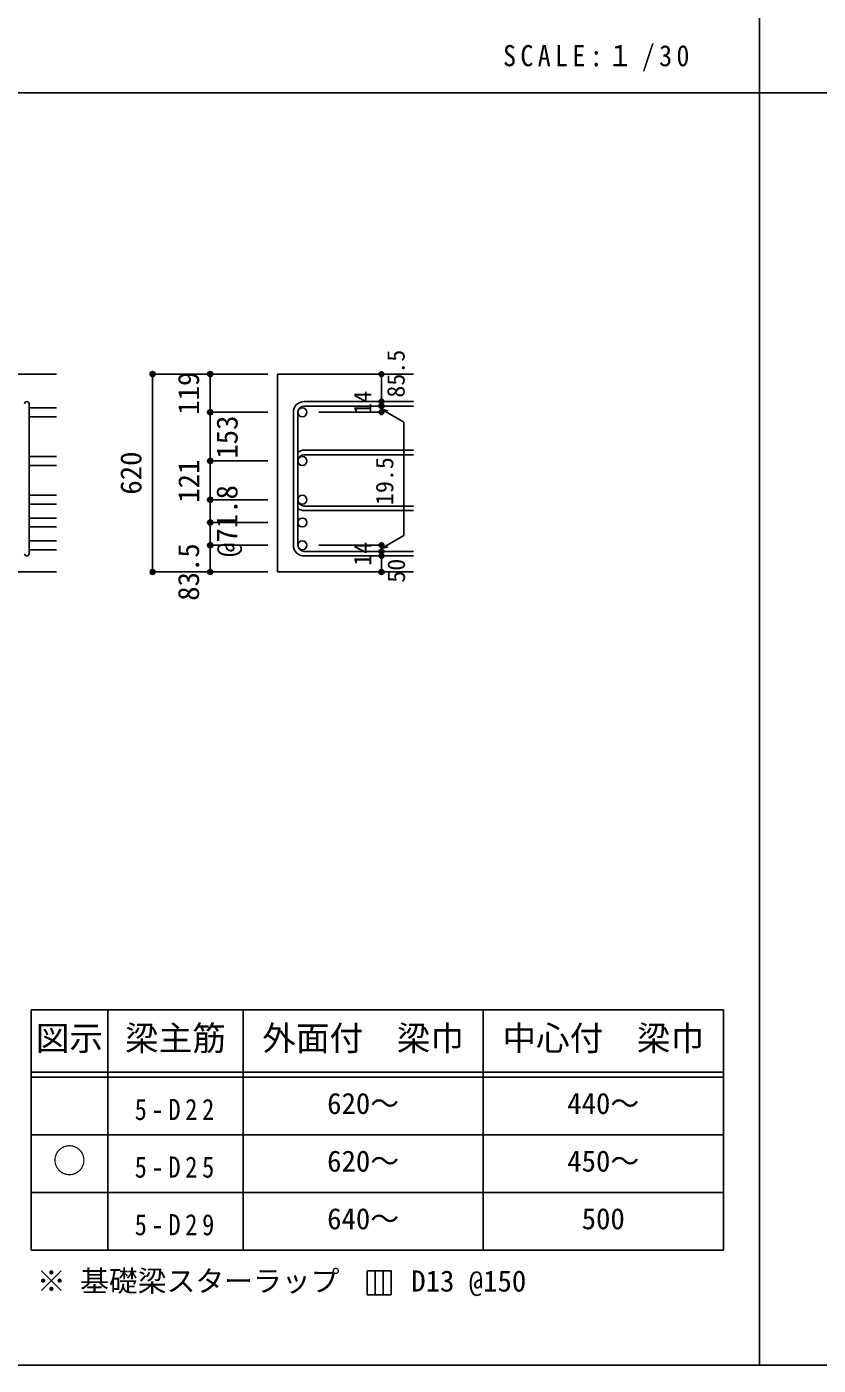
# Model space of a CAD drawing. Units: millimetres at full size, sheet at 1:30, with parts at other scales. Extents: x -5973 to 5954, y -4195 to 4201.
# Drawn here: x -3414 to -942, y -4195 to -15 of the extents above; entities that cross this region are included whole.
import ezdxf
from ezdxf.enums import TextEntityAlignment as Align

# ---------------------------------------------------------------- set-up
doc = ezdxf.new("R2010")
doc.units = ezdxf.units.MM
doc.header["$LTSCALE"] = 30
doc.header["$PDMODE"] = 32
doc.header["$PDSIZE"] = 15
for name, color, linetype in [('0-1_躯体線', 2, 'Continuous'), ('0-5_基礎梁筋', 7, 'Continuous'), ('0-6_スタラップ筋', 7, 'Continuous'), ('0-D_寸法', 4, 'Continuous'), ('6-7_文字', 7, 'Continuous'), ('6-E_枠', 7, 'Continuous'), ('F-0_枠', 6, 'Continuous')]:
    doc.layers.add(name, color=color, linetype=linetype)
doc.styles.add('ＭＳ ゴシック', font='')
doc.styles.get('ＭＳ ゴシック').set_extended_font_data('MS Gothic')

msp = doc.modelspace()

# ---------------------------------------------------------------- linework, layer by layer
at = {"layer": '0-1_躯体線'}
for p, q in [((-3320.8, -1099.89), (-4870.8, -1099.89)), ((-2205.8, -1099.89), (-2630.8, -1099.89)), ((-2630.8, -1099.89), (-2630.8, -1717.89)), ((-3720.8, -1717.89), (-3320.8, -1717.89)), ((-2205.8, -1717.89), (-2630.8, -1717.89))]:
    msp.add_line(p, q, dxfattribs=at)
at = {"layer": '0-5_基礎梁筋'}
for p, q in [((-3406.8, -1205.09), (-3320.8, -1205.09)), ((-3406.8, -1233.09), (-3320.8, -1233.09)), ((-3406.8, -1357.09), (-3320.8, -1357.09)), ((-3406.8, -1385.09), (-3320.8, -1385.09)), ((-3406.8, -1478.39), (-3320.8, -1478.39)), ((-3406.8, -1506.39), (-3320.8, -1506.39)), ((-3406.8, -1549.39), (-3320.8, -1549.39)), ((-3406.8, -1577.39), (-3320.8, -1577.39)), ((-3406.8, -1620.39), (-3320.8, -1620.39)), ((-3406.8, -1648.39), (-3320.8, -1648.39))]:
    msp.add_line(p, q, dxfattribs=at)
at = {"layer": '0-5_基礎梁筋', "color": 3}
for centre in [(-2552.8, -1219.09), (-2552.8, -1371.09), (-2552.8, -1492.39), (-2552.8, -1563.39), (-2552.8, -1634.39)]:
    msp.add_circle(centre, 14, dxfattribs=at)
at = {"layer": '0-6_スタラップ筋'}
for p, q in [((-3406.8, -1660.89), (-3406.8, -1192.59)), ((-2205.8, -1185.59), (-2547.3, -1185.59)), ((-2205.8, -1199.59), (-2547.3, -1199.59)), ((-2580.8, -1219.09), (-2580.8, -1634.39)), ((-2566.8, -1219.09), (-2566.8, -1634.39)), ((-2205.8, -1337.59), (-2547.3, -1337.59)), ((-2205.8, -1351.59), (-2547.3, -1351.59)), ((-2205.8, -1511.89), (-2547.3, -1511.89)), ((-2205.8, -1525.89), (-2547.3, -1525.89)), ((-2205.8, -1653.89), (-2547.3, -1653.89)), ((-2205.8, -1667.89), (-2547.3, -1667.89))]:
    msp.add_line(p, q, dxfattribs=at)
for centre, radius, start, end in [((-3413.8, -1192.59), 7, 0, 180), ((-2547.3, -1219.09), 33.5, 90, 180), ((-2547.3, -1219.09), 19.5, 90, 180), ((-2547.3, -1371.09), 33.5, 90, 125.59765), ((-2547.3, -1371.09), 19.5, 90, 180), ((-2547.3, -1492.39), 19.5, 180, 270), ((-2547.3, -1492.39), 33.5, 234.40235, 270), ((-3413.8, -1660.89), 7, 180, 0), ((-2547.3, -1634.39), 33.5, 180, 270), ((-2547.3, -1634.39), 19.5, 180, 270)]:
    msp.add_arc(centre, radius, start, end, dxfattribs=at)
at = {"layer": '0-D_寸法'}
for p, q in [((-3020.8, -1099.89), (-2840.8, -1099.89)), ((-3020.8, -1099.89), (-2840.8, -1099.89)), ((-3020.8, -1717.89), (-3020.8, -1099.89)), ((-2840.8, -1099.89), (-2660.8, -1099.89)), ((-2840.8, -1099.89), (-2660.8, -1099.89)), ((-2840.8, -1221.59), (-2840.8, -1099.89)), ((-2305.8, -1199.59), (-2305.8, -1185.59)), ((-2305.8, -1199.59), (-2305.8, -1219.09)), ((-2305.8, -1209.34), (-2286.48, -1214.52)), ((-2305.8, -1209.34), (-2235.74, -1249.79)), ((-2840.8, -1219.09), (-2660.8, -1219.09)), ((-2840.8, -1219.09), (-2660.8, -1219.09)), ((-2840.8, -1221.59), (-2840.8, -1388.89)), ((-2305.8, -1219.09), (-2501.89, -1219.09)), ((-2235.74, -1249.79), (-2235.74, -1603.7)), ((-2840.8, -1361.39), (-2840.8, -1634.39)), ((-2840.8, -1371.09), (-2660.8, -1371.09)), ((-2840.8, -1492.39), (-2660.8, -1492.39)), ((-2840.8, -1563.39), (-2660.8, -1563.39)), ((-2305.8, -1644.14), (-2235.74, -1603.7)), ((-2840.8, -1634.39), (-2660.8, -1634.39)), ((-2305.8, -1634.39), (-2501.89, -1634.39)), ((-2305.8, -1653.89), (-2305.8, -1634.39)), ((-2305.8, -1644.14), (-2286.48, -1638.97)), ((-2305.8, -1667.89), (-2305.8, -1653.89)), ((-2305.8, -1717.89), (-2305.8, -1667.89)), ((-3020.8, -1717.89), (-2840.8, -1717.89)), ((-2840.8, -1717.89), (-2660.8, -1717.89))]:
    msp.add_line(p, q, dxfattribs=at)
for points in [[(-2840.8, -1099.89), (-2840.8, -1221.59), (-2840.8, -1403.36)], [(-2840.8, -1099.89), (-2840.8, -1219.09), (-2840.8, -1361.39)], [(-2305.8, -1099.89), (-2305.8, -1185.59), (-2305.8, -1099.89)], [(-2840.8, -1403.36), (-2840.8, -1634.39), (-2840.8, -1717.89)]]:
    msp.add_lwpolyline(points, dxfattribs=at)
for centre, radius in [((-3020.8, -1099.89), 8), ((-3020.8, -1099.89), 7.2), ((-3020.8, -1099.89), 6.4), ((-3020.8, -1099.89), 5.6), ((-3020.8, -1099.89), 4.8), ((-3020.8, -1099.89), 4), ((-3020.8, -1099.89), 3.2), ((-3020.8, -1099.89), 2.4), ((-3020.8, -1099.89), 1.6), ((-3020.8, -1099.89), 0.8), ((-2840.8, -1099.89), 8), ((-2840.8, -1099.89), 7.2), ((-2840.8, -1099.89), 6.4), ((-2840.8, -1099.89), 5.6), ((-2840.8, -1099.89), 4.8), ((-2840.8, -1099.89), 4), ((-2840.8, -1099.89), 3.2), ((-2840.8, -1099.89), 2.4), ((-2840.8, -1099.89), 1.6), ((-2840.8, -1099.89), 0.8), ((-2305.8, -1099.89), 4), ((-2305.8, -1099.89), 3.6), ((-2305.8, -1099.89), 3.2), ((-2305.8, -1099.89), 2.8), ((-2305.8, -1099.89), 2.4), ((-2305.8, -1099.89), 2), ((-2305.8, -1099.89), 1.6), ((-2305.8, -1099.89), 1.2), ((-2305.8, -1099.89), 0.8), ((-2305.8, -1099.89), 0.4), ((-2840.8, -1219.09), 8), ((-2840.8, -1219.09), 7.2), ((-2305.8, -1185.59), 4), ((-2305.8, -1199.59), 4), ((-2305.8, -1185.59), 3.6), ((-2305.8, -1199.59), 3.6), ((-2305.8, -1185.59), 3.2), ((-2305.8, -1199.59), 3.2), ((-2305.8, -1185.59), 2.8), ((-2305.8, -1199.59), 2.8), ((-2305.8, -1185.59), 2.4), ((-2305.8, -1199.59), 2.4), ((-2305.8, -1185.59), 2), ((-2305.8, -1199.59), 2), ((-2305.8, -1185.59), 1.6), ((-2305.8, -1199.59), 1.6), ((-2305.8, -1185.59), 1.2), ((-2305.8, -1199.59), 1.2), ((-2305.8, -1185.59), 0.8), ((-2305.8, -1199.59), 0.8), ((-2305.8, -1185.59), 0.4), ((-2305.8, -1199.59), 0.4), ((-2840.8, -1219.09), 6.4), ((-2840.8, -1219.09), 5.6), ((-2840.8, -1219.09), 4.8), ((-2840.8, -1219.09), 4), ((-2840.8, -1219.09), 3.2), ((-2840.8, -1219.09), 2.4), ((-2840.8, -1219.09), 1.6), ((-2840.8, -1219.09), 0.8), ((-2305.8, -1219.09), 4), ((-2305.8, -1219.09), 3.6), ((-2305.8, -1219.09), 3.2), ((-2305.8, -1219.09), 2.8), ((-2305.8, -1219.09), 2.4), ((-2305.8, -1219.09), 2), ((-2305.8, -1219.09), 1.6), ((-2305.8, -1219.09), 1.2), ((-2305.8, -1219.09), 0.8), ((-2305.8, -1219.09), 0.4), ((-2840.8, -1371.09), 8), ((-2840.8, -1371.09), 7.2), ((-2840.8, -1371.09), 6.4), ((-2840.8, -1371.09), 5.6), ((-2840.8, -1371.09), 4.8), ((-2840.8, -1371.09), 4), ((-2840.8, -1371.09), 3.2), ((-2840.8, -1371.09), 2.4), ((-2840.8, -1371.09), 1.6), ((-2840.8, -1371.09), 0.8), ((-2840.8, -1492.39), 8), ((-2840.8, -1492.39), 7.2), ((-2840.8, -1492.39), 6.4), ((-2840.8, -1492.39), 5.6), ((-2840.8, -1492.39), 4.8), ((-2840.8, -1492.39), 4), ((-2840.8, -1492.39), 3.2), ((-2840.8, -1492.39), 2.4), ((-2840.8, -1492.39), 1.6), ((-2840.8, -1492.39), 0.8), ((-2840.8, -1563.39), 8), ((-2840.8, -1563.39), 7.2), ((-2840.8, -1563.39), 6.4), ((-2840.8, -1563.39), 5.6), ((-2840.8, -1563.39), 4.8), ((-2840.8, -1563.39), 4), ((-2840.8, -1563.39), 3.2), ((-2840.8, -1563.39), 2.4), ((-2840.8, -1563.39), 1.6), ((-2840.8, -1563.39), 0.8), ((-2840.8, -1634.39), 8), ((-2840.8, -1634.39), 7.2), ((-2840.8, -1634.39), 6.4), ((-2840.8, -1634.39), 5.6), ((-2840.8, -1634.39), 4.8), ((-2840.8, -1634.39), 4), ((-2840.8, -1634.39), 3.2), ((-2840.8, -1634.39), 2.4), ((-2840.8, -1634.39), 1.6), ((-2840.8, -1634.39), 0.8), ((-2305.8, -1634.39), 4), ((-2305.8, -1653.89), 4), ((-2305.8, -1667.89), 4), ((-2305.8, -1634.39), 3.6), ((-2305.8, -1653.89), 3.6), ((-2305.8, -1667.89), 3.6), ((-2305.8, -1634.39), 3.2), ((-2305.8, -1653.89), 3.2), ((-2305.8, -1667.89), 3.2), ((-2305.8, -1634.39), 2.8), ((-2305.8, -1653.89), 2.8), ((-2305.8, -1667.89), 2.8), ((-2305.8, -1634.39), 2.4), ((-2305.8, -1653.89), 2.4), ((-2305.8, -1667.89), 2.4), ((-2305.8, -1634.39), 2), ((-2305.8, -1653.89), 2), ((-2305.8, -1667.89), 2), ((-2305.8, -1634.39), 1.6), ((-2305.8, -1653.89), 1.6), ((-2305.8, -1667.89), 1.6), ((-2305.8, -1634.39), 1.2), ((-2305.8, -1653.89), 1.2), ((-2305.8, -1667.89), 1.2), ((-2305.8, -1634.39), 0.8), ((-2305.8, -1653.89), 0.8), ((-2305.8, -1667.89), 0.8), ((-2305.8, -1634.39), 0.4), ((-2305.8, -1653.89), 0.4), ((-2305.8, -1667.89), 0.4), ((-3020.8, -1717.89), 7.2), ((-3020.8, -1717.89), 6.4), ((-3020.8, -1717.89), 5.6), ((-3020.8, -1717.89), 4.8), ((-2840.8, -1717.89), 7.2), ((-2840.8, -1717.89), 6.4), ((-2840.8, -1717.89), 5.6), ((-2840.8, -1717.89), 4.8), ((-3020.8, -1717.89), 4), ((-3020.8, -1717.89), 3.2), ((-3020.8, -1717.89), 2.4), ((-3020.8, -1717.89), 1.6), ((-3020.8, -1717.89), 0.8), ((-2840.8, -1717.89), 4), ((-2840.8, -1717.89), 3.2), ((-2840.8, -1717.89), 2.4), ((-2840.8, -1717.89), 1.6), ((-2840.8, -1717.89), 0.8), ((-2305.8, -1717.89), 4), ((-2305.8, -1717.89), 3.6), ((-2305.8, -1717.89), 3.2), ((-2305.8, -1717.89), 2.8), ((-2305.8, -1717.89), 2.4), ((-2305.8, -1717.89), 2), ((-2305.8, -1717.89), 1.6), ((-2305.8, -1717.89), 1.2), ((-2305.8, -1717.89), 0.8), ((-2305.8, -1717.89), 0.4)]:
    msp.add_circle(centre, radius, dxfattribs=at)
at = {"layer": '0-D_寸法', "color": 7}
for p in [(-3020.8, -1099.89), (-3020.8, -1099.89), (-2840.8, -1099.89), (-2305.8, -1099.89), (-2840.8, -1219.09), (-2305.8, -1185.59), (-2305.8, -1199.59), (-2305.8, -1219.09), (-2840.8, -1371.09), (-2840.8, -1492.39), (-2840.8, -1563.39), (-2840.8, -1634.39), (-2305.8, -1634.39), (-2305.8, -1634.39), (-2305.8, -1653.89), (-2305.8, -1667.89), (-3020.8, -1717.89), (-2840.8, -1717.89), (-2305.8, -1717.89)]:
    msp.add_point(p, dxfattribs=at)
at = {"layer": '6-7_文字'}
for p, q in [((-2350.68, -3900.09), (-2350.68, -3975.09)), ((-2275.68, -3900.09), (-2350.68, -3900.09)), ((-2325.68, -3900.09), (-2325.68, -3975.09)), ((-2300.68, -3900.09), (-2300.68, -3975.09)), ((-2275.68, -3975.09), (-2275.68, -3900.09)), ((-2350.68, -3975.09), (-2275.68, -3975.09))]:
    msp.add_line(p, q, dxfattribs=at)
at = {"layer": '6-E_枠', "color": 3}
for p, q in [((-3400.52, -3085.43), (-3400.52, -3835.43)), ((-3400.52, -3085.43), (-1238, -3085.43)), ((-1238, -3085.43), (-1238, -3835.43)), ((-3400.52, -3835.43), (-1238, -3835.43))]:
    msp.add_line(p, q, dxfattribs=at)
at = {"layer": '6-E_枠'}
for p, q in [((-3160.52, -3085.43), (-3160.52, -3835.43)), ((-2738, -3085.43), (-2738, -3835.43)), ((-1988, -3085.43), (-1988, -3835.43)), ((-3400.52, -3280.43), (-1238, -3280.43)), ((-3400.52, -3295.43), (-1238, -3295.43)), ((-3400.52, -3475.43), (-1238, -3475.43)), ((-3400.52, -3655.43), (-1238, -3655.43))]:
    msp.add_line(p, q, dxfattribs=at)
at = {"layer": 'F-0_枠', "color": 2}
for p, q in [((-1124.64, 4201.15), (-1124.64, -4195.24)), ((-5972.88, -222.05), (3723.6, -222.05))]:
    msp.add_line(p, q, dxfattribs=at)
at = {"layer": 'F-0_枠'}
msp.add_line((5954.1, -4195.24), (-5972.88, -4195.24), dxfattribs=at)

# ---------------------------------------------------------------- texts
at = {"layer": '0-D_寸法', "style": 'ＭＳ ゴシック'}
for s, height, p in [('85.5', 54.99, (-2216.9, -1173.49)), ('119', 65.98, (-2855.8, -1226.99)), ('14', 54.99, (-2321.03, -1226.76)), ('153', 65.98, (-2735.34, -1364.14)), ('620', 65.98, (-3035.8, -1476.39)), ('121', 65.98, (-2854.99, -1501.65)), ('19.5', 54.99, (-2252.4, -1508.95)), ('@71.8', 65.98, (-2735.8, -1670.89)), ('14', 54.99, (-2321.06, -1698.57)), ('83.5', 65.98, (-2855.8, -1807.89)), ('50', 54.99, (-2215.8, -1751.39))]:
    msp.add_text(s, height=height, rotation=90, dxfattribs=at).set_placement(p, align=Align.BOTTOM_LEFT)
at = {"layer": '6-7_文字', "color": 2, "style": 'ＭＳ ゴシック'}
for s, p in [('図示', (-3385.52, -3235.43)), ('梁主筋', (-3106.76, -3235.43)), ('外面付\u3000梁巾', (-2678, -3235.43)), ('中心付\u3000梁巾', (-1928, -3235.43)), ('○', (-3333.02, -3617.93))]:
    msp.add_text(s, height=76.98, dxfattribs=at).set_placement(p, align=Align.BOTTOM_LEFT)
at = {"layer": '6-7_文字', "style": 'ＭＳ ゴシック'}
for s, p in [('620～', (-2475.5, -3430.43)), ('440～', (-1725.5, -3430.43)), ('620～', (-2475.5, -3610.43)), ('450～', (-1725.5, -3610.43)), ('640～', (-2475.5, -3790.43)), ('500', (-1680.5, -3790.43)), ('※ 基礎梁スターラップ     D13 @150', (-3381.96, -3985.01))]:
    msp.add_text(s, height=65.98, dxfattribs=at).set_placement(p, align=Align.BOTTOM_LEFT)
at = {"layer": '6-7_文字', "color": 2, "insert": (-1925.98, -154.55), "char_height": 65.98, "attachment_point": 7, "style": 'ＭＳ ゴシック'}
msp.add_mtext('\\T1.34;\\W0.9;SCALE:１/30', dxfattribs=at)
at = {"layer": '6-7_文字', "char_height": 65.98, "attachment_point": 7, "style": 'ＭＳ ゴシック'}
for s, insert in [('\\T1.38;\\W0.85;5-D22', (-3076.76, -3430.43)), ('\\T1.38;\\W0.85;5-D25', (-3076.76, -3610.43)), ('\\T1.38;\\W0.85;5-D29', (-3076.76, -3790.43))]:
    msp.add_mtext(s, dxfattribs=dict(at, insert=insert))

doc.saveas('drawing.dxf')
